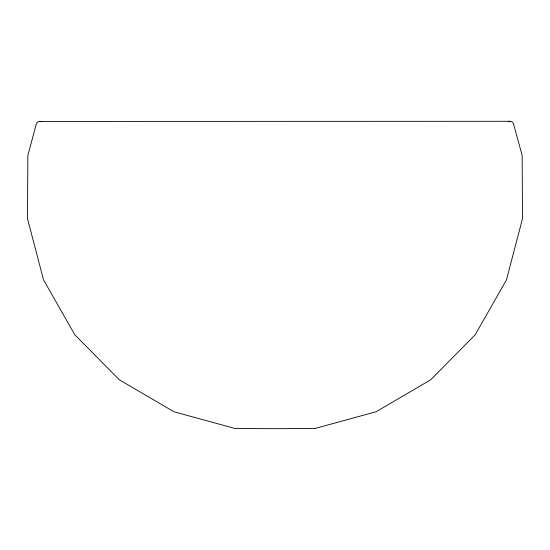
<?xml version="1.0" encoding="UTF-8"?>
<svg xmlns="http://www.w3.org/2000/svg" width="550" height="550" viewBox="0 0 550 550"><rect width="100%" height="100%" fill="white"/><g stroke="black" fill="none" stroke-linecap="round" stroke-linejoin="round"><path stroke-width="0.82" d="M508.379 121.784C510.647 120.381 513.872 122.244 513.789 124.905L522.149 155.416L522.5 218.673L506.467 279.874L475.145 334.84L430.664 379.823L376.049 411.757L315.033 428.478L275 428.697L234.967 428.478L173.951 411.757L119.336 379.823L74.855 334.84L43.532 279.874L27.5 218.673L27.851 155.416L36.334 123.97L37.269 122.354L38.885 121.426L510.18 121.302M39.82 121.302L41.621 121.784"/></g></svg>
